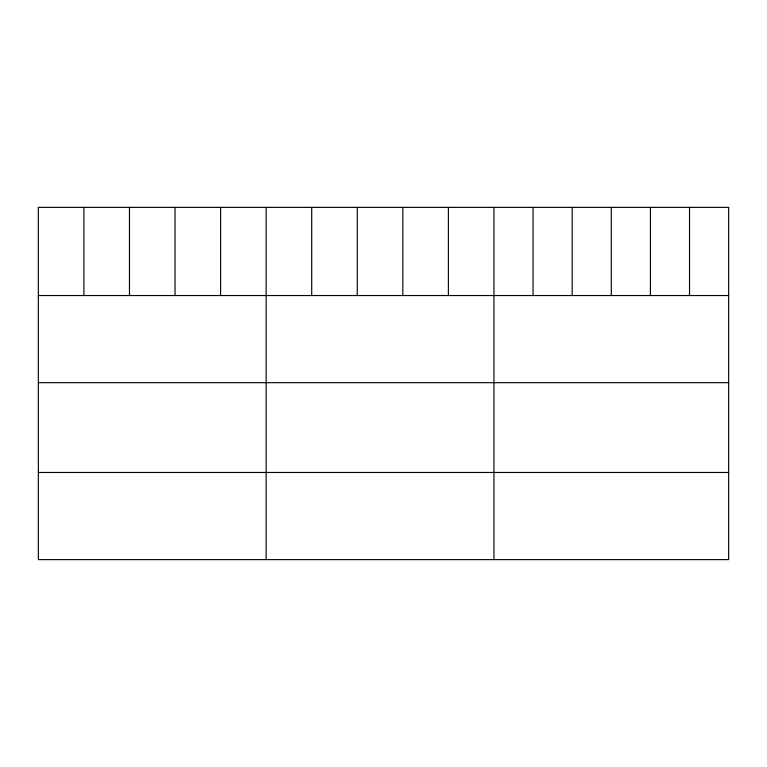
<?xml version="1.0" encoding="UTF-8"?>
<svg xmlns="http://www.w3.org/2000/svg" width="767" height="767" viewBox="0 0 767 767"><rect width="100%" height="100%" fill="white"/><g stroke="black" fill="none" stroke-linecap="round" stroke-linejoin="round"><path stroke-width="1.15" d="M38.35 295.535L728.65 295.535M38.35 382.685L728.65 382.685M38.35 472.472L728.65 472.472M689.533 207.387L689.533 295.535M650.416 207.387L650.416 295.535M611.299 207.387L611.299 295.535M572.182 207.387L572.182 295.535M533.065 207.387L533.065 295.535M493.948 207.387L493.948 559.613M448.388 207.387L448.388 295.535M402.828 207.387L402.828 295.535M357.269 207.387L357.269 295.535M311.709 207.387L311.709 295.535M266.149 207.387L266.149 559.613M220.589 207.387L220.589 295.535M175.029 207.387L175.029 295.535M129.47 207.387L129.47 295.535M83.91 207.387L83.91 295.535M728.65 207.387L38.35 207.387L38.35 559.613L728.65 559.613L728.65 207.387"/></g></svg>
